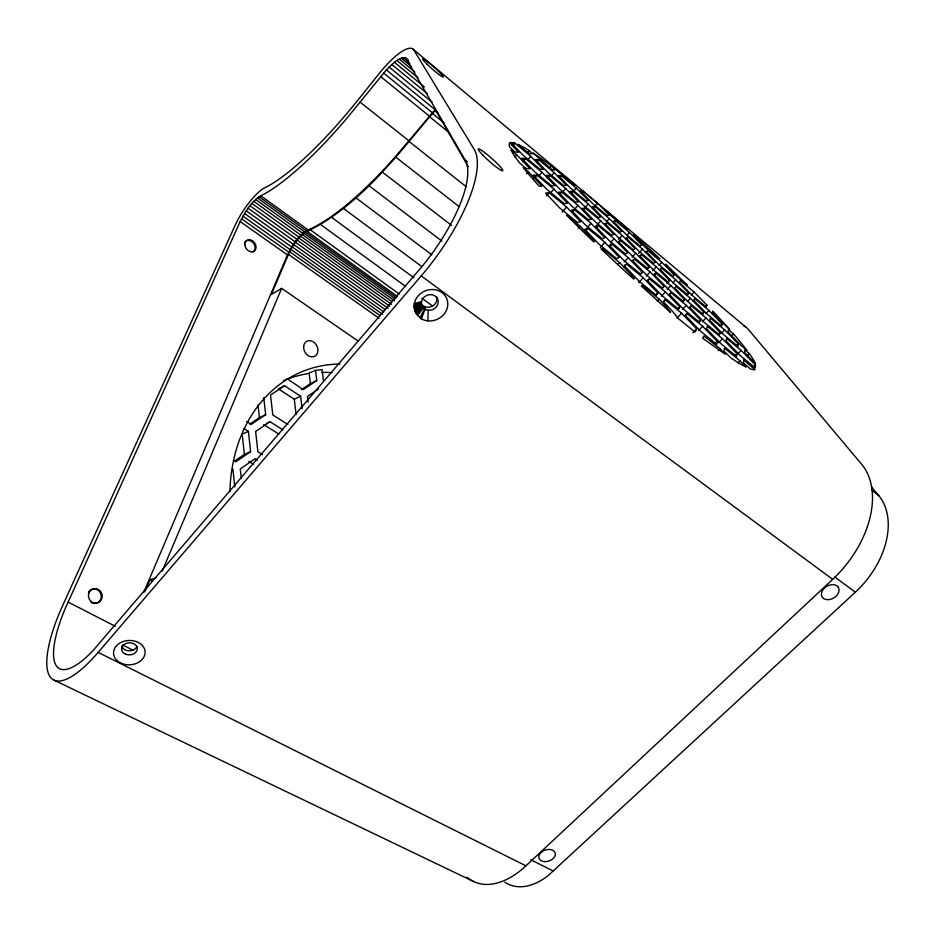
<?xml version="1.0" encoding="UTF-8"?>
<svg xmlns="http://www.w3.org/2000/svg" width="935" height="935" viewBox="0 0 935 935"><rect width="100%" height="100%" fill="white"/><g stroke="black" fill="none" stroke-linecap="round" stroke-linejoin="round"><path stroke-width="1.4" d="M414.053 306.879L414.322 303.583A17.146 15.451 -23.4 0 1 436.236 289.967A17.146 15.451 -23.4 0 1 446.065 311.121A17.146 15.451 -23.4 0 1 421.404 318.847L415.713 313.108L414.053 306.879L421.404 303.267L421.743 300.813A8.532 7.702 -23.4 0 1 422.877 298.522L424.022 297.201A8.532 7.702 -23.4 0 1 435.278 296.15A8.532 7.702 -23.4 0 1 436.738 306.423A8.532 7.702 -23.4 0 1 425.799 309.625L422.643 307.066L421.404 303.267M755.457 365.024L755.363 367.969L740.555 355.861L726.074 340.959L726.624 338.435L741.186 350.391L755.457 365.024L753.528 366.988M427.856 320.869L428.265 310.268M737.014 353.675L736.628 356.527L721.224 343.963L706.474 328.711L707.351 326.315L722.486 338.715L737.014 353.675L735.039 355.709M738.358 343.916L738.007 346.453L723.503 334.531L709.583 320.226L710.355 318.087L724.637 329.856L738.358 343.916L736.499 345.833M717.461 341.649L716.724 344.384L700.677 331.317L685.659 315.714L686.909 313.459L702.664 326.338L717.461 341.649L715.439 343.753M719.973 332.299L719.319 334.718L704.242 322.365L690.077 307.744L691.187 305.745L706.007 317.935L719.973 332.299L718.068 334.286M722.206 323.966L721.633 326.128L707.409 314.394L694.004 300.649L694.986 298.861L708.975 310.443L722.206 323.966L720.207 326.058M121.866 647.254L122.625 644.928L133.004 650.187M421.404 318.847L425.051 309.251M162.187 571.121L281.657 288.354L358.596 341.38M143.932 591.867L287.477 254.916C292.69 244.28 299.703 232.616 311.449 228.444A182.465 50.607 -53.5 0 0 395.727 156.379L435.055 109.652L386.365 69.915L346.908 118.219A186.077 45.055 -53.9 0 1 264.044 194.153C252.543 199.213 245.706 210.866 240.166 221.56L65.38 608.194A86.663 26.297 -60.3 0 0 56.24 665.638A86.663 26.297 -60.3 0 0 93.278 650.304L418.892 270.192A95.534 33.041 -54.1 0 0 465.151 160.002L405.848 58.11C397.819 56.603 391.777 65.205 386.365 69.915M144.808 591.832L149.916 579.817L156.168 577.736M468.225 166.629L435.617 110.143L429.621 116.77C393.565 159.897 357.357 207.254 305.593 232.277C297.821 237.642 292.375 245.858 288.471 254.332L271.36 294.513L281.657 288.354M696.68 328.863L696.259 329.845A130.105 5.002 -46.8 0 1 694.986 332.054L677.98 318.262A131.192 112.27 -65.4 0 0 669.331 307.954L663.534 301.9L665.194 299.808L681.615 313.19L696.68 328.863L692.917 332.813M700.502 319.992L699.52 322.294L683.824 309.462L669.413 294.513L670.886 292.667L686.29 305.324L700.502 319.992L698.55 322.049M703.891 312.126L703.015 314.172L688.253 302.017L674.626 287.98L675.935 286.332L690.451 298.323L703.891 312.126L702.056 314.067M706.93 305.091L706.135 306.925L692.204 295.378L679.278 282.148L680.446 280.675L694.167 292.071L706.93 305.091L704.99 307.136M420.002 317.958L424.35 308.807L421.942 304.646A8.497 7.679 -23.4 0 1 421.019 303.326M679.862 306.96L678.494 309.099L662.144 295.764L647.476 280.477L649.357 278.805L665.393 291.942L679.862 306.96L677.863 309.076M684.537 299.609L683.321 301.514L667.987 288.903L654.126 274.574L655.786 273.09L670.862 285.526L684.537 299.609L682.655 301.619M688.709 293.064L687.622 294.77L673.165 282.814L660.04 269.327L661.524 267.994L675.736 279.787L688.709 293.064L686.722 295.18M417.571 315.761L423.146 307.708L421.942 304.646M416.566 314.487L422.643 307.066M511.784 144.89L513.572 142.798L515.033 143.219L530.799 156.332L543.305 169.328L539.869 169.165L523.46 155.584L510.989 142.552L513.572 142.798M513.257 145.311L515.033 143.219M514.998 157.103L516.868 154.918L511.001 150.056L511.422 150.909A167.166 16.433 42.5 0 0 519.486 162.83L526.136 168.522L530.016 168.709L516.868 154.918M98.152 652.396L421.217 275.883A109.243 37.797 -54.1 0 0 474.15 149.32L413.878 50.104A45.394 12.611 -53.5 0 0 379.353 73.304L358.97 98.806A176.025 42.601 -53.9 0 1 268.135 186.088L264.885 187.69A32.141 8.357 -55.6 0 0 235.398 224.727L60.483 610.426A99.098 30.095 -60.3 0 0 50.887 677.828A99.098 30.095 -60.3 0 0 98.152 652.396L525.938 865.833L832.699 579.349A90.356 59.267 -50.4 0 0 861.638 464.251L748.164 329.225A38.709 21.096 -49.5 0 0 743.699 325.941M527.398 152.592L529.128 150.57L532.284 153.843L528.766 153.445L517.768 144.306L518.399 144.574A167.166 16.433 42.5 0 1 526.802 149.132L529.128 150.57M522.782 161.79L525.54 158.588L542.019 172.227L554.993 185.749L551.638 185.855L534.82 171.982L521.707 158.237L525.54 158.588M528.146 159.417L530.799 156.332M526.58 173.805L528.345 171.76L523.121 167.458L525.715 170.661A167.166 16.433 42.5 0 0 537.707 184.557L539.215 186.217L542.019 186.135L528.345 171.76M536.959 161.778L538.7 159.768L554.174 172.636L566.517 185.41L563.524 185.504L547.758 172.426L535.288 159.453L538.7 159.768M534.177 178.456L537.029 175.172L553.917 189.092L567.393 203.187L564.144 203.585L546.905 189.419L533.266 175.09L537.029 175.172M538.35 176.458L542.019 172.227M549.488 168.171L551.37 165.998L549.979 164.957A167.166 16.433 42.5 0 0 533.663 153.469L532.81 152.919L552.071 169.749L555.145 169.901L551.37 165.998M547.22 178.527L549.92 175.429L565.745 188.554L578.543 201.831L575.656 202.182L559.516 188.847L546.578 175.359L549.92 175.429M551.568 175.64L554.174 172.636M559.504 177.837L561.397 175.663L576.287 188.075L588.477 200.628L585.894 200.943L570.724 188.332L558.417 175.605L561.397 175.663M546.566 195.882L549.254 192.809L566.575 207.032L580.6 221.735L577.468 222.472L559.773 207.991L545.572 193.042L549.254 192.809M550.131 193.44L553.917 189.092M559.936 194.153L561.795 192.037L578.005 205.431L591.294 219.246L588.524 219.889L571.986 206.273L558.546 192.236L561.795 192.037M562.157 192.645L565.745 188.554M571.18 193.346L572.945 191.336L588.173 203.994L600.784 217.025L598.318 217.598L582.809 204.753L570.046 191.523L572.945 191.336M573.447 191.301L576.287 188.075M562.11 212.093L566.575 207.032M580.845 192.972L582.669 190.904L599.908 205.431L609.281 215.05L607.072 215.564L592.463 203.398L580.308 190.88L582.669 190.904M574.3 209.615L578.005 205.431M572.489 211.836L574.417 209.662L591.025 223.325L604.828 237.724L602.198 238.706L585.252 224.809L571.273 210.165L574.417 209.662M584.655 207.956L588.173 203.994M583.335 209.989L585.158 207.932L600.737 220.835L613.827 234.381L611.49 235.246L595.618 222.144L582.376 208.388L585.158 207.932M594.73 206.331L597.465 203.257M592.813 208.552L594.73 206.401L609.398 218.615L621.845 231.401L619.753 232.172L604.828 219.783L592.241 206.799L594.73 206.401M578.204 228.222L580.062 226.141L566.633 215.179L570.14 218.732A167.166 16.433 42.5 0 0 589.681 238.004L593.69 241.861L594.66 241.51L580.062 226.141M587.18 227.626L591.025 223.325M586.023 230.454L587.834 228.42L604.863 242.364L619.227 257.394L616.773 258.738L599.393 244.561L584.831 229.274L587.834 228.42M597.103 224.891L600.737 220.835M596.226 227.637L598.108 225.534L614.05 238.67L627.642 252.777L625.468 253.969L609.211 240.622L595.443 226.282L598.108 225.534M606.523 221.805L609.398 218.615M605.436 224.949L607.224 222.962L622.219 235.398L635.11 248.687L633.17 249.75L617.906 237.128L604.863 223.629L607.224 222.962M613.489 222.764L615.37 220.672L629.524 232.464L641.784 245.017L640.054 245.975L625.667 234.007L613.255 221.268L615.37 220.672M600.34 247.378L604.863 242.364M610.298 242.831L614.05 238.67M609.912 246.361L611.852 244.21L628.18 257.616L642.322 272.319L640.346 274.458M618.654 239.325L622.219 235.398M618.608 242.527L620.454 240.494L635.777 253.151L649.159 266.978L647.301 268.988M626.707 235.573L629.524 232.464M626.158 239.313L628.11 237.174L642.544 249.177L655.248 262.209L653.67 263.448L638.979 251.281L626.111 238.039L628.11 237.174M656.136 295.074L657.924 293.099L643.21 277.753L626.485 264.091L624.148 265.552L639.072 281.19L656.136 295.074L657.924 293.099M664.049 286.367L662.459 288.109L646.494 275.019L632.399 260.374L634.468 259.077L650.141 271.968L664.049 286.367L662.12 288.436M669.483 280.383L668.069 281.938L653.062 269.549L639.715 255.781L641.55 254.624L656.312 266.837L669.483 280.383L666.749 283.317M617.731 264.71L619.613 262.642L602.152 248.418L601.053 248.885L603.542 251.258A167.166 16.433 42.5 0 0 632.329 277.824L633.685 279.051L634.585 278.349L619.613 262.642M624.288 261.87L628.18 257.616M632.095 257.183L635.777 253.151M623.727 267.106L626.485 264.091M638.675 253.408L642.544 249.177M632.563 261.157L634.468 259.077M639.75 256.599L641.55 254.624M645.991 252.731L647.885 250.65L661.816 262.244L674.334 275.042L673.071 276.433L658.906 264.675L646.237 251.69L647.885 250.65M638.628 282.721L643.21 277.753M646.342 276.094L650.141 271.968M652.712 270.741L656.312 266.837M658.976 265.33L661.816 262.244M647.382 280.944L649.357 278.805M653.927 275.112L655.786 273.09M659.561 270.121L661.524 267.994M672.803 282.943L675.736 279.787M667.146 289.511L670.862 285.526M661.454 296.173L665.393 291.942M657.317 301.245L659.222 299.2L661.512 301.596A131.718 112.177 -65.4 0 1 670.15 311.916L670.594 312.535L641.293 285.981L642.076 285.269L659.222 299.2M668.957 294.735L670.886 292.667M663.336 301.795L665.194 299.808M691.292 295.121L694.167 292.071M687.716 301.222L690.451 298.323M682.445 309.403L686.29 305.324M676.975 318.11L681.615 313.19M693.01 300.965L694.986 298.861M689.294 307.744L691.187 305.745M684.911 315.574L686.909 313.459M706.007 313.564L708.975 310.443M702.243 321.885L706.007 317.935M698.679 330.511L702.664 326.338M720.955 333.69L724.637 329.856M718.594 342.759L722.486 338.715M731.556 336.027L733.566 333.947L728.505 329.763L728.014 332.018L741.7 346.02L747.007 350.391L746.644 349.912A167.166 16.433 42.5 0 0 734.933 335.525L733.566 333.947M718.197 350.625L720.079 348.685L725.338 354.283L702.617 338.248A129.626 5.867 -46.8 0 0 703.81 335.981L720.079 348.685M415.713 313.108L422.223 306.376M737.388 354.307L741.186 350.391M737.972 362.838L739.982 360.77L746.048 367.034L745.242 366.637A167.166 16.433 42.5 0 1 731.158 358.152L723.9 351.011L724.52 348.159L739.982 360.77M747.486 355.51L749.356 353.605L744.833 349.877L744.587 352.507L755.48 363.68L755.176 362.967A167.166 16.433 42.5 0 0 750.934 355.861L749.356 353.605M504.83 882.114A69.915 42.414 -65.3 0 0 548.132 875.639L855.35 592.217A75.653 51.238 -49.9 0 0 885.796 542.954L886.24 541.143A75.653 51.238 -49.9 0 0 887.946 518.726L887.747 517.137A75.653 51.238 -49.9 0 0 878.83 495.737L871.397 486.773M415.035 311.635L421.884 305.64M642.322 272.319L640.323 273.873L623.668 260.257L609.351 245.297L611.852 244.21M649.159 266.978L647.382 268.357L631.779 255.5L618.222 241.452L620.454 240.494M414.532 310.104L421.638 304.88M234.171 461.364L244.386 454.375L250.615 451.652L248.383 431.292L243.941 428.546M250.615 451.652L235.819 461.796L233.563 460.429M282.884 429.855L270.016 421.743L255.629 431.444L257.873 451.722L262.63 454.655M318.648 388.925L307.451 396.475L308.106 402.05M249.82 424.069L259.427 417.653L265.68 414.708L263.764 397.585M301.397 389.638L310.385 383.642L316.755 380.568L315.551 370.353L322.096 369.617L323.44 380.896M265.68 414.708L251.234 424.361L246.746 421.556M316.755 380.568L303.267 389.591L287.232 378.85L283.375 380.709M302.099 408.805L300.638 396.206L284.579 385.781L270.531 395.014L272.775 414.918L287.933 424.525M414.193 308.515L421.475 304.085M286.554 379.505A150.009 122.742 71.8 0 1 307.58 373.696L315.551 370.353M284.579 385.781L278.303 388.867L294.291 399.21L296.068 414.509M294.291 399.21L300.638 396.206M248.383 431.292L242.177 434.156L244.386 454.375M266.253 423.473L270.016 421.743M414.088 305.231L421.428 302.449M414.322 303.583L421.533 301.631M53.903 680.096L473.706 881.576M436.727 297.096A8.497 7.679 -23.4 0 1 433.653 305.277A8.497 7.679 -23.4 0 1 424.583 306.563L423.146 305.745M530.811 859.756L553.45 871.139M68.103 602.07L115.297 626.263M149.916 579.817L152.475 581.196M248.768 461.423L253.525 464.321M257.417 460.207L255.021 458.746L240.283 468.949L241.335 478.591M263.74 424.63L278.899 434.144M289.675 251.725L380.194 315.714M241.522 218.767L288.751 252.146M288.471 254.332L379.107 318.274M240.166 221.56L287.477 254.916M292.304 246.992L383.841 311.963M244.526 213.496L291.65 246.945M290.902 249.376L382.52 314.277M242.936 216.16L290.107 249.563M293.847 244.631L385.325 309.684M246.244 210.843L293.345 244.339M249.984 205.758L297.038 239.383M297.201 240.12L389.801 306.248M248.079 208.248L295.156 241.791M295.483 242.317L388.107 308.328M253.817 201.329L300.895 235.106M300.708 236.239L392.127 301.771M251.901 203.444L298.966 237.128M298.955 238.086L391.543 304.331M257.452 197.94L304.588 231.868M304.062 233.306L395.084 298.756M255.687 199.482L302.788 233.341M302.426 234.638L394.57 300.801M310.665 230.045L399.257 294.046M260.736 195.754L308.001 229.858M259.089 196.712L306.283 230.735M307.206 231.459L397.211 296.337M305.593 232.277L396.685 297.856M320.682 224.599L405.369 286.227M421.837 298.207L432.426 305.92M331.644 217.376L413.983 277.835M421.217 275.883L832.699 579.349M834.873 577.07L855.35 592.217M343.437 208.435L421.778 266.557M355.919 197.834L431.783 254.764M368.939 185.668L441.881 241.101M382.322 172.075L451.523 225.382M395.891 157.232L458.992 206.541M360.139 102.16L408.934 140.858M409.226 141.571L466.238 186.766M872.028 490.279L878.83 495.737M465.151 160.002L467.418 161.825M380.615 76.576L429.305 116.08M429.621 116.77L448.858 132.373M383.584 73L432.274 112.621M432.449 113.474L443.763 122.684M435.055 110.704L438.445 113.474M391.847 64.527L427.307 93.617M389.135 67.063L432.309 102.406M394.465 62.329L424.42 86.967M399.245 59.115L414.813 71.972M396.943 60.518L418.05 77.909M405.848 58.11L408.092 59.969M404.656 57.643L408.011 60.424M403.137 57.666L409.834 63.206M401.314 58.157L411.342 66.455M412.709 48.889L746.142 327.32M424.583 306.563L425.799 309.625M422.503 305.231L423.707 308.281M309.193 373.486L310.385 383.642M258.013 404.89L259.427 417.653M232.873 468.938L234.802 486.925M525.938 865.833A83.414 48.947 -64.8 0 1 467.161 877.31M137.059 646.295A7.842 6.054 -2.6 0 1 129.369 650.795A7.842 6.054 -2.6 0 1 121.936 646.33M229.94 491.775A152.685 123.619 71.8 0 1 339.978 364.054M321.605 372.399A150.009 122.742 71.8 0 1 331.89 372.644M90.414 590.137A7.305 6.861 71.6 0 1 101.225 595.431A7.305 6.861 71.6 0 1 92.203 603.017M91.536 602.713A7.305 6.861 71.6 0 1 90.894 602.339M88.463 592.276A7.305 6.861 71.6 0 1 88.86 591.656M89.328 591.095A7.305 6.861 71.6 0 1 89.842 590.581M244.374 242.855A6.522 5.096 55.5 0 1 252.964 242.621A6.522 5.096 55.5 0 1 252.894 252.018M743.874 360.01L743.594 362.955L750.197 368.858A167.166 16.433 42.5 0 0 754.954 369.687L743.874 360.01M712.856 311.25L712.341 312.641L729.732 329.587L727.664 327.262A167.166 16.433 42.5 0 0 715.263 313.786L712.856 311.25M665.697 264.289L677.805 277.368L687.541 285.455L686.068 284.006A167.166 16.433 42.5 0 0 669.892 268.287L665.697 264.289M509.867 143.032L509.552 143.289A167.166 16.433 42.5 0 0 509.598 146.888L514.799 151.867L518.75 152.311L509.867 143.032M659.771 258.691L659.292 259.053L645.419 247.494L633.182 234.977L635.812 236.578A167.166 16.433 42.5 0 1 658.719 257.686L659.771 258.691M627.654 229.239L613.068 217.668L604.781 209.405L627.654 229.239M575.609 185.142L574.137 185.188L556.243 169.667L575.609 185.142M837.853 586.654L837.339 586.14A9.444 6.779 -30.2 0 0 822.251 590.955A9.444 6.779 -30.2 0 0 830.631 599.288A9.444 6.779 -30.2 0 0 837.853 586.654M427.108 64.223A13.768 1.274 41.5 0 0 443.319 77.079A13.768 1.274 41.5 0 0 428.581 62.563A13.768 1.274 41.5 0 0 427.108 64.223M482.974 155.257A16.421 1.882 41.7 0 0 502.714 170.801A16.421 1.882 41.7 0 0 485.826 153.434A16.421 1.882 41.7 0 0 482.974 155.257M121.772 663.476A15.801 12.167 -2.7 0 0 145.112 652.022A15.801 12.167 -2.7 0 0 121.082 642.403A15.801 12.167 -2.7 0 0 121.772 663.476M125.699 654.266A7.877 6.077 -2.7 0 0 137.305 648.528A7.877 6.077 -2.7 0 0 125.313 643.759A7.877 6.077 -2.7 0 0 125.699 654.266M303.665 346.254A8.485 6.732 61.7 0 0 313.564 356.714A8.485 6.732 61.7 0 0 315.095 343.332A8.485 6.732 61.7 0 0 303.665 346.254M544.334 861.614A8.497 5.785 -18.1 0 0 555.226 853.094A8.497 5.785 -18.1 0 0 541.704 851.925A8.497 5.785 -18.1 0 0 544.334 861.614M88.591 594.076A7.316 6.872 71.6 0 0 97.427 602.911A7.316 6.872 71.6 0 0 99.998 590.721A7.316 6.872 71.6 0 0 88.591 594.076M244.958 245.157A6.522 5.096 55.5 0 0 253.899 251.351A6.522 5.096 55.5 0 0 252.684 240.844A6.522 5.096 55.5 0 0 244.958 245.157"/></g></svg>
